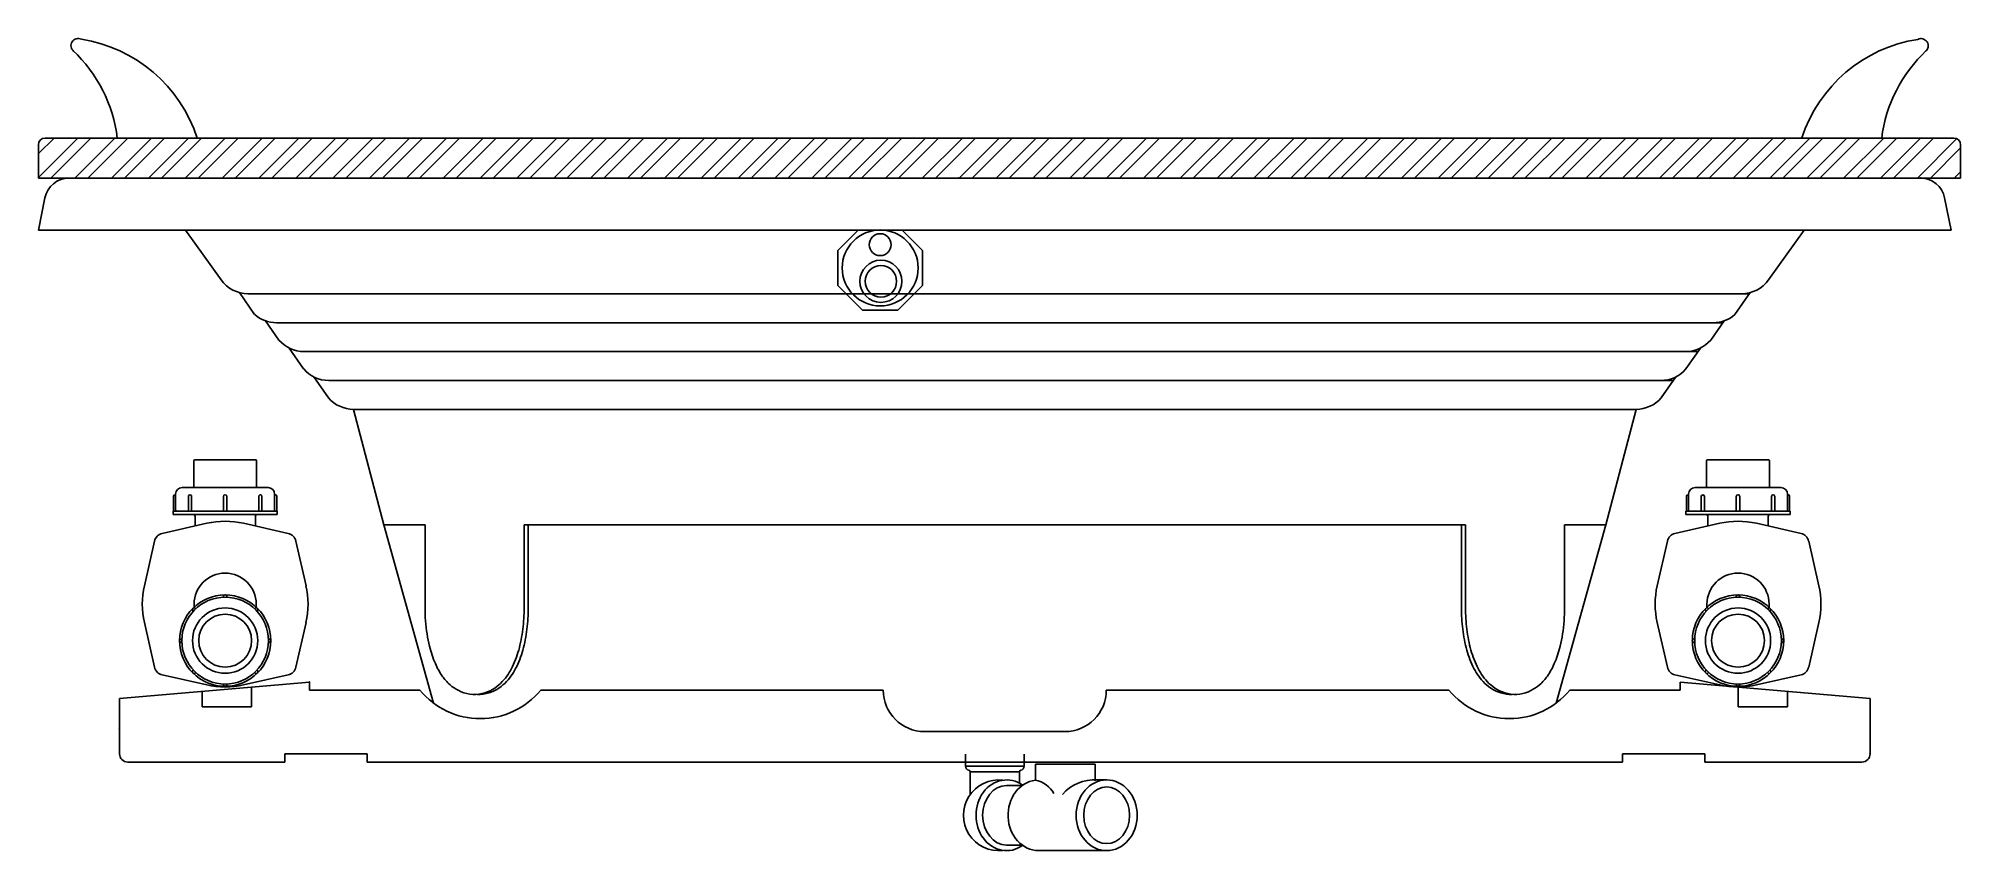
# Model space of a CAD drawing. Header units: millimetres. Extents: x -1269.57 to -1267.73, y 2253.51 to 2254.29.
import ezdxf

# ---------------------------------------------------------------- set-up
doc = ezdxf.new("R2010")
doc.units = ezdxf.units.MM
doc.layers.add('jacuzzi', color=1, linetype='Continuous')

msp = doc.modelspace()

# ---------------------------------------------------------------- hatches: boundary and pattern name
at = {"layer": 'jacuzzi'}
h = msp.add_hatch(dxfattribs=at)
h.set_pattern_fill('STEEL', color=256, scale=0.2, style=0)
h.set_pattern_definition([(45, (-1258.54487, 2248.416392), (-0.01767767, 0.01767767), []), (45, (-1258.54487, 2248.428892), (-0.01767767, 0.01767767), [])])
h.paths.add_polyline_path([(-1269.5672, 2254.1964, 0.414214), (-1269.5736, 2254.19), (-1269.5736, 2254.158), (-1267.7296, 2254.158), (-1267.7296, 2254.19, 0.414214), (-1267.736, 2254.1964)])

# ---------------------------------------------------------------- linework, layer by layer
for p, q in [((-1269.5736, 2254.19), (-1269.5736, 2254.158)), ((-1269.5672, 2254.1964), (-1267.736, 2254.1964)), ((-1269.4213, 2254.1964), (-1269.498, 2254.1964)), ((-1267.8819, 2254.1965), (-1267.8052, 2254.1963)), ((-1267.7296, 2254.19), (-1267.7296, 2254.158)), ((-1269.5736, 2254.158), (-1267.7296, 2254.158)), ((-1269.5441, 2254.158), (-1267.7682, 2254.158)), ((-1269.5736, 2254.108), (-1269.5674, 2254.1389)), ((-1267.7449, 2254.1389), (-1267.7386, 2254.108)), ((-1267.7386, 2254.108), (-1269.5736, 2254.108)), ((-1269.4324, 2254.108), (-1269.3984, 2254.0603)), ((-1267.8798, 2254.108), (-1267.9138, 2254.0603)), ((-1269.3662, 2254.0272), (-1269.3808, 2254.0482)), ((-1269.3726, 2254.0471), (-1268.6561, 2254.0471)), ((-1267.9322, 2254.0471), (-1268.6561, 2254.0471)), ((-1267.9461, 2254.0272), (-1267.9314, 2254.0482)), ((-1269.3429, 2254.0027), (-1269.3558, 2254.0211)), ((-1269.3453, 2254.0193), (-1268.6561, 2254.0193)), ((-1267.9577, 2254.0193), (-1268.6561, 2254.0193)), ((-1267.9693, 2254.0027), (-1267.9564, 2254.0211)), ((-1269.3192, 2253.975), (-1269.3332, 2253.995)), ((-1269.3189, 2253.9916), (-1268.6561, 2253.9916)), ((-1267.9814, 2253.9916), (-1268.6561, 2253.9916)), ((-1267.9931, 2253.975), (-1267.9791, 2253.995)), ((-1269.2954, 2253.9472), (-1269.3094, 2253.9673)), ((-1268.0168, 2253.9472), (-1268.0028, 2253.9673)), ((-1269.2951, 2253.9639), (-1268.6561, 2253.9639)), ((-1268.0052, 2253.9639), (-1268.6561, 2253.9639)), ((-1269.2713, 2253.9362), (-1268.6561, 2253.9362)), ((-1269.2713, 2253.9362), (-1269.2424, 2253.8253)), ((-1268.0409, 2253.9362), (-1268.6561, 2253.9362)), ((-1268.0409, 2253.9362), (-1268.0699, 2253.8253)), ((-1269.4246, 2253.8612), (-1269.4246, 2253.887)), ((-1269.4238, 2253.8877), (-1269.3945, 2253.8877)), ((-1269.3651, 2253.8877), (-1269.3945, 2253.8877)), ((-1269.3644, 2253.8612), (-1269.3644, 2253.887)), ((-1267.9732, 2253.8612), (-1267.9732, 2253.887)), ((-1267.9725, 2253.8877), (-1267.9431, 2253.8877)), ((-1267.9138, 2253.8877), (-1267.9431, 2253.8877)), ((-1267.913, 2253.8612), (-1267.913, 2253.887)), ((-1269.4357, 2253.8612), (-1269.353, 2253.8612)), ((-1267.9843, 2253.8612), (-1267.9017, 2253.8612)), ((-1269.4445, 2253.8386), (-1269.4445, 2253.8353)), ((-1269.4445, 2253.8386), (-1269.3445, 2253.8386)), ((-1269.444, 2253.8528), (-1269.444, 2253.8386)), ((-1269.4425, 2253.8543), (-1269.4424, 2253.8543)), ((-1269.442, 2253.8549), (-1269.442, 2253.8394)), ((-1269.4297, 2253.8386), (-1269.4297, 2253.8526)), ((-1269.4267, 2253.8386), (-1269.4267, 2253.8526)), ((-1269.3961, 2253.8386), (-1269.3961, 2253.8526)), ((-1269.3928, 2253.8386), (-1269.3928, 2253.8526)), ((-1269.3622, 2253.8386), (-1269.3622, 2253.8526)), ((-1269.3592, 2253.8386), (-1269.3592, 2253.8526)), ((-1269.347, 2253.8549), (-1269.347, 2253.8394)), ((-1269.3465, 2253.8543), (-1269.3466, 2253.8543)), ((-1269.345, 2253.8528), (-1269.345, 2253.8386)), ((-1269.3445, 2253.8386), (-1269.3445, 2253.8353)), ((-1267.9931, 2253.8386), (-1267.9931, 2253.8353)), ((-1267.9931, 2253.8386), (-1267.8931, 2253.8386)), ((-1267.9926, 2253.8528), (-1267.9926, 2253.8386)), ((-1267.9911, 2253.8543), (-1267.991, 2253.8543)), ((-1267.9906, 2253.8549), (-1267.9906, 2253.8394)), ((-1267.9784, 2253.8386), (-1267.9784, 2253.8526)), ((-1267.9754, 2253.8386), (-1267.9754, 2253.8526)), ((-1267.9448, 2253.8386), (-1267.9448, 2253.8526)), ((-1267.9415, 2253.8386), (-1267.9415, 2253.8526)), ((-1267.9109, 2253.8386), (-1267.9109, 2253.8526)), ((-1267.9079, 2253.8386), (-1267.9079, 2253.8526)), ((-1267.8956, 2253.8549), (-1267.8956, 2253.8394)), ((-1267.8951, 2253.8543), (-1267.8952, 2253.8543)), ((-1267.8936, 2253.8528), (-1267.8936, 2253.8386)), ((-1267.8931, 2253.8386), (-1267.8931, 2253.8353)), ((-1269.455, 2253.8172), (-1269.4121, 2253.8269)), ((-1269.4445, 2253.8353), (-1269.3445, 2253.8353)), ((-1269.4234, 2253.8243), (-1269.4234, 2253.8338)), ((-1269.3769, 2253.8269), (-1269.334, 2253.8172)), ((-1269.3655, 2253.8243), (-1269.3655, 2253.8338)), ((-1269.2424, 2253.8253), (-1269.1945, 2253.6544)), ((-1269.2424, 2253.8253), (-1269.2027, 2253.8253)), ((-1269.2424, 2253.8253), (-1269.2027, 2253.8253)), ((-1269.2424, 2253.8253), (-1269.2027, 2253.8253)), ((-1269.2424, 2253.8253), (-1269.2027, 2253.8253)), ((-1269.2027, 2253.746), (-1269.2027, 2253.8253)), ((-1269.1077, 2253.8253), (-1268.6561, 2253.8253)), ((-1269.1077, 2253.8253), (-1268.6561, 2253.8253)), ((-1269.1077, 2253.8253), (-1268.6561, 2253.8253)), ((-1269.1077, 2253.8253), (-1268.6561, 2253.8253)), ((-1269.1077, 2253.746), (-1269.1077, 2253.8253)), ((-1269.1037, 2253.746), (-1269.1037, 2253.8253)), ((-1268.2046, 2253.8253), (-1268.6561, 2253.8253)), ((-1268.2085, 2253.746), (-1268.2085, 2253.8253)), ((-1268.2046, 2253.746), (-1268.2046, 2253.8253)), ((-1268.0699, 2253.8253), (-1268.1177, 2253.6544)), ((-1268.1095, 2253.746), (-1268.1095, 2253.8253)), ((-1268.0699, 2253.8253), (-1268.1095, 2253.8253)), ((-1268.0699, 2253.8253), (-1268.1095, 2253.8253)), ((-1268.0699, 2253.8253), (-1268.1095, 2253.8253)), ((-1268.0699, 2253.8253), (-1268.1095, 2253.8253)), ((-1268.0036, 2253.8172), (-1267.9607, 2253.8269)), ((-1267.9931, 2253.8353), (-1267.8931, 2253.8353)), ((-1267.9721, 2253.8243), (-1267.9721, 2253.8338)), ((-1267.9255, 2253.8269), (-1267.8826, 2253.8172)), ((-1267.9142, 2253.8243), (-1267.9142, 2253.8338)), ((-1269.472, 2253.767), (-1269.4622, 2253.8099)), ((-1269.3267, 2253.8099), (-1269.3169, 2253.767)), ((-1268.0207, 2253.767), (-1268.0109, 2253.8099)), ((-1267.8753, 2253.8099), (-1267.8656, 2253.767)), ((-1269.4243, 2253.7494), (-1269.4243, 2253.7465)), ((-1269.3647, 2253.7494), (-1269.3647, 2253.7465)), ((-1267.9729, 2253.7494), (-1267.9729, 2253.7465)), ((-1267.9133, 2253.7494), (-1267.9133, 2253.7465)), ((-1269.4622, 2253.6889), (-1269.472, 2253.7318)), ((-1269.3169, 2253.7318), (-1269.3267, 2253.6889)), ((-1268.0109, 2253.6889), (-1268.0207, 2253.7318)), ((-1267.8656, 2253.7318), (-1267.8753, 2253.6889)), ((-1269.3136, 2253.6747), (-1269.4959, 2253.6588)), ((-1269.4121, 2253.6719), (-1269.455, 2253.6816)), ((-1269.334, 2253.6816), (-1269.3769, 2253.6719)), ((-1269.3136, 2253.6668), (-1269.3136, 2253.6747)), ((-1267.9607, 2253.6719), (-1268.0036, 2253.6816)), ((-1267.9986, 2253.6668), (-1267.9986, 2253.6747)), ((-1267.9986, 2253.6747), (-1267.8164, 2253.6588)), ((-1267.8826, 2253.6816), (-1267.9255, 2253.6719)), ((-1269.4959, 2253.6059), (-1269.4959, 2253.6588)), ((-1269.4166, 2253.651), (-1269.4166, 2253.6657)), ((-1269.3691, 2253.651), (-1269.3691, 2253.6699)), ((-1269.3136, 2253.6668), (-1269.2076, 2253.6668)), ((-1269.0918, 2253.6668), (-1268.7631, 2253.6668)), ((-1268.2204, 2253.6668), (-1268.5492, 2253.6668)), ((-1267.9986, 2253.6668), (-1268.1046, 2253.6668)), ((-1267.9431, 2253.651), (-1267.9431, 2253.6699)), ((-1267.8956, 2253.651), (-1267.8956, 2253.6657)), ((-1267.8164, 2253.6059), (-1267.8164, 2253.6588)), ((-1269.4166, 2253.651), (-1269.3691, 2253.651)), ((-1267.8956, 2253.651), (-1267.9431, 2253.651)), ((-1268.7235, 2253.6272), (-1268.5888, 2253.6272)), ((-1269.3374, 2253.6059), (-1269.2582, 2253.6059)), ((-1269.3374, 2253.598), (-1269.3374, 2253.6059)), ((-1269.2582, 2253.598), (-1269.2582, 2253.6059)), ((-1268.6841, 2253.5939), (-1268.6841, 2253.6054)), ((-1268.6281, 2253.5939), (-1268.6281, 2253.6054)), ((-1267.9748, 2253.6059), (-1268.054, 2253.6059)), ((-1268.054, 2253.598), (-1268.054, 2253.6059)), ((-1267.9748, 2253.598), (-1267.9748, 2253.6059)), ((-1269.4879, 2253.598), (-1269.3374, 2253.598)), ((-1269.2582, 2253.598), (-1268.6561, 2253.598)), ((-1268.6841, 2253.5939), (-1268.6841, 2253.598)), ((-1268.6281, 2253.5939), (-1268.6841, 2253.5939)), ((-1268.6324, 2253.5887), (-1268.6799, 2253.5887)), ((-1268.6799, 2253.5887), (-1268.6797, 2253.5669)), ((-1268.054, 2253.598), (-1268.6561, 2253.598)), ((-1268.6324, 2253.5887), (-1268.6325, 2253.5777)), ((-1268.6281, 2253.5939), (-1268.6281, 2253.598)), ((-1268.6172, 2253.596), (-1268.6172, 2253.5799)), ((-1268.6172, 2253.596), (-1268.56, 2253.596)), ((-1268.6172, 2253.596), (-1268.56, 2253.596)), ((-1268.56, 2253.596), (-1268.56, 2253.5801)), ((-1268.558, 2253.5808), (-1268.5488, 2253.5808)), ((-1267.8243, 2253.598), (-1267.9748, 2253.598)), ((-1268.6448, 2253.5754), (-1268.6398, 2253.5754)), ((-1268.6398, 2253.5754), (-1268.63, 2253.5754)), ((-1268.6448, 2253.5184), (-1268.6398, 2253.5184)), ((-1268.6398, 2253.5184), (-1268.63, 2253.5184)), ((-1268.6141, 2253.513), (-1268.5488, 2253.513)), ((-1268.5564, 2253.513), (-1268.5488, 2253.513))]:
    msp.add_line(p, q, dxfattribs=at)
for points in [[(-1268.7872, 2254.108), (-1268.8066, 2254.0886), (-1268.8066, 2254.055), (-1268.7829, 2254.0313), (-1268.7825, 2254.0313)], [(-1268.7829, 2254.0313), (-1268.7493, 2254.0313), (-1268.7256, 2254.055), (-1268.7256, 2254.0886), (-1268.745, 2254.108)]]:
    msp.add_lwpolyline(points, dxfattribs=at)
for centre, radius in [((-1268.7661, 2254.0718), 0.0364), ((-1268.7661, 2254.0941), 0.0105), ((-1268.7654, 2254.059), 0.0202), ((-1268.7654, 2254.059), 0.0151), ((-1269.3945, 2253.7144), 0.0438), ((-1269.3945, 2253.7144), 0.0416), ((-1269.3945, 2253.7144), 0.0313), ((-1267.9431, 2253.7144), 0.0438), ((-1267.9431, 2253.7144), 0.0416), ((-1267.9431, 2253.7144), 0.0313), ((-1269.3945, 2253.7144), 0.0254), ((-1267.9431, 2253.7144), 0.0254)]:
    msp.add_circle(centre, radius, dxfattribs=at)
for centre, radius, start, end in [((-1269.5355, 2254.285), 0.00692, 63.6904, 231.1028), ((-1269.5542, 2254.1531), 0.1398, 18.0495, 81.0157), ((-1267.7491, 2254.1529), 0.1398, 98.8697, 161.836), ((-1267.7676, 2254.2848), 0.00692, 308.7827, 116.1951), ((-1269.6357, 2254.1793), 0.1388, 7.0846, 46.7472), ((-1267.6676, 2254.1789), 0.1388, 133.1383, 172.8008), ((-1269.5672, 2254.19), 0.0064, 90, 180), ((-1267.736, 2254.19), 0.0064, 0, 90), ((-1269.5441, 2254.1342), 0.0238, 90, 168.5714), ((-1267.7682, 2254.1342), 0.0238, 11.4286, 90), ((-1269.3726, 2254.0788), 0.0317, 215.5377, 270), ((-1267.9396, 2254.0788), 0.0317, 270, 324.4623), ((-1269.3453, 2254.051), 0.0317, 228.8141, 270), ((-1267.9669, 2254.051), 0.0317, 270, 311.1859), ((-1269.3189, 2254.0233), 0.0317, 220.6013, 270), ((-1267.9934, 2254.0233), 0.0317, 270, 319.3987), ((-1269.2951, 2253.9956), 0.0317, 220.6013, 270), ((-1268.0171, 2253.9956), 0.0317, 270, 319.3987), ((-1269.2713, 2253.9679), 0.0317, 220.6013, 270), ((-1268.0409, 2253.9679), 0.0317, 270, 319.3987), ((-1269.4238, 2253.887), 0.000762, 90, 180), ((-1269.3651, 2253.887), 0.000762, 0, 90), ((-1267.9725, 2253.887), 0.000762, 90, 180), ((-1267.9138, 2253.887), 0.000762, 0, 90), ((-1269.4357, 2253.8549), 0.0063, 90, 180), ((-1269.3533, 2253.8549), 0.0063, 0, 90), ((-1267.9843, 2253.8549), 0.0063, 90, 180), ((-1267.9019, 2253.8549), 0.0063, 0, 90), ((-1269.4425, 2253.8528), 0.0015, 90, 180), ((-1269.4426, 2253.8393), 0.000684, 272.0095, 9.8027), ((-1269.4424, 2253.8547), 0.0004, 270, 0), ((-1269.3945, 2253.8526), 0.00165, 0, 180), ((-1269.3466, 2253.8547), 0.0004, 180, 270), ((-1269.3463, 2253.8393), 0.000684, 170.1973, 267.9905), ((-1269.3465, 2253.8528), 0.0015, 0, 90), ((-1267.9911, 2253.8528), 0.0015, 90, 180), ((-1267.9913, 2253.8393), 0.000684, 272.0095, 9.8027), ((-1267.991, 2253.8547), 0.0004, 270, 0), ((-1267.9431, 2253.8526), 0.00165, 0, 180), ((-1267.8952, 2253.8547), 0.0004, 180, 270), ((-1267.895, 2253.8393), 0.000684, 170.1973, 267.9905), ((-1267.8951, 2253.8528), 0.0015, 0, 90), ((-1269.4249, 2253.8338), 0.00152, 0, 90), ((-1269.3945, 2253.7494), 0.0795, 77.2042, 102.7958), ((-1269.364, 2253.8338), 0.00152, 90, 180), ((-1267.9736, 2253.8338), 0.00152, 0, 90), ((-1267.9431, 2253.7494), 0.0795, 77.2042, 102.7958), ((-1267.9126, 2253.8338), 0.00152, 90, 180), ((-1269.4528, 2253.8078), 0.00965, 102.7958, 167.2042), ((-1269.3361, 2253.8078), 0.00965, 12.7958, 77.2042), ((-1268.0015, 2253.8078), 0.00965, 102.7958, 167.2042), ((-1267.8848, 2253.8078), 0.00965, 12.7958, 77.2042), ((-1269.3945, 2253.7494), 0.0795, 167.2042, 192.7958), ((-1269.3945, 2253.7494), 0.0298, 0, 180), ((-1269.3945, 2253.7494), 0.0795, 347.2042, 12.7958), ((-1267.9431, 2253.7494), 0.0795, 167.2042, 192.7958), ((-1267.9431, 2253.7494), 0.0298, 0, 180), ((-1267.9431, 2253.7494), 0.0795, 347.2042, 12.7958), ((-1269.4243, 2253.7442), 0.00165, 40.8114, 229.1886), ((-1269.3965, 2253.7564), 0.0004, 272.7869, 4.1886), ((-1269.3945, 2253.7566), 0.00165, 355.8114, 184.1886), ((-1269.3924, 2253.7564), 0.0004, 175.8114, 267.2131), ((-1269.3647, 2253.7442), 0.00165, 310.8114, 139.1886), ((-1267.9729, 2253.7442), 0.00165, 40.8114, 229.1886), ((-1267.9452, 2253.7564), 0.0004, 272.7869, 4.1886), ((-1267.9431, 2253.7566), 0.00165, 355.8114, 184.1886), ((-1267.9411, 2253.7564), 0.0004, 175.8114, 267.2131), ((-1267.9133, 2253.7442), 0.00165, 310.8114, 139.1886), ((-1269.4256, 2253.7427), 0.0004, 317.7869, 49.1886), ((-1269.4227, 2253.7456), 0.0004, 220.8114, 312.2131), ((-1269.3662, 2253.7456), 0.0004, 227.7869, 319.1886), ((-1269.3633, 2253.7427), 0.0004, 130.8114, 222.2131), ((-1267.9743, 2253.7427), 0.0004, 317.7869, 49.1886), ((-1267.9714, 2253.7456), 0.0004, 220.8114, 312.2131), ((-1267.9149, 2253.7456), 0.0004, 227.7869, 319.1886), ((-1267.912, 2253.7427), 0.0004, 130.8114, 222.2131), ((-1269.4366, 2253.7144), 0.00165, 85.8114, 274.1886), ((-1269.4365, 2253.7165), 0.0004, 265.8114, 357.2131), ((-1269.4365, 2253.7124), 0.0004, 2.7869, 94.1886), ((-1269.3525, 2253.7165), 0.0004, 182.7869, 274.1886), ((-1269.3525, 2253.7124), 0.0004, 85.8114, 177.2131), ((-1269.3523, 2253.7144), 0.00165, 265.8114, 94.1886), ((-1267.9853, 2253.7144), 0.00165, 85.8114, 274.1886), ((-1267.9851, 2253.7165), 0.0004, 265.8114, 357.2131), ((-1267.9851, 2253.7124), 0.0004, 2.7869, 94.1886), ((-1267.9011, 2253.7165), 0.0004, 182.7869, 274.1886), ((-1267.9011, 2253.7124), 0.0004, 85.8114, 177.2131), ((-1267.901, 2253.7144), 0.00165, 265.8114, 94.1886), ((-1269.4528, 2253.691), 0.00965, 192.7958, 257.2042), ((-1269.4243, 2253.6846), 0.00165, 130.8114, 319.1886), ((-1269.4256, 2253.6862), 0.0004, 310.8114, 42.2131), ((-1269.4227, 2253.6833), 0.0004, 47.7869, 139.1886), ((-1269.3965, 2253.6724), 0.0004, 355.8114, 87.2131), ((-1269.3945, 2253.6723), 0.00165, 175.8114, 4.1886), ((-1269.3924, 2253.6724), 0.0004, 92.7869, 184.1886), ((-1269.3662, 2253.6833), 0.0004, 40.8114, 132.2131), ((-1269.3647, 2253.6846), 0.00165, 220.8114, 49.1886), ((-1269.3633, 2253.6862), 0.0004, 137.7869, 229.1886), ((-1269.3361, 2253.691), 0.00965, 282.7958, 347.2042), ((-1268.0015, 2253.691), 0.00965, 192.7958, 257.2042), ((-1267.9729, 2253.6846), 0.00165, 130.8114, 319.1886), ((-1267.9743, 2253.6862), 0.0004, 310.8114, 42.2131), ((-1267.9714, 2253.6833), 0.0004, 47.7869, 139.1886), ((-1267.9452, 2253.6724), 0.0004, 355.8114, 87.2131), ((-1267.9431, 2253.6723), 0.00165, 175.8114, 4.1886), ((-1267.9411, 2253.6724), 0.0004, 92.7869, 184.1886), ((-1267.9149, 2253.6833), 0.0004, 40.8114, 132.2131), ((-1267.9133, 2253.6846), 0.00165, 220.8114, 49.1886), ((-1267.912, 2253.6862), 0.0004, 137.7869, 229.1886), ((-1267.8848, 2253.691), 0.00965, 282.7958, 347.2042), ((-1269.3945, 2253.7494), 0.0795, 257.2042, 282.7958), ((-1269.1497, 2253.7149), 0.0753, 219.7175, 320.2825), ((-1268.7235, 2253.6668), 0.0396, 180, 270), ((-1268.5888, 2253.6668), 0.0396, 270, 0), ((-1268.1625, 2253.7149), 0.0753, 219.7175, 320.2825), ((-1267.9431, 2253.7494), 0.0795, 257.2042, 282.7958), ((-1269.4879, 2253.6059), 0.00792, 180, 270), ((-1267.8243, 2253.6059), 0.00792, 270, 0), ((-1268.6523, 2253.5469), 0.0339, 83.247, 276.753), ((-1268.6802, 2253.5939), 0.0039, 180, 257.8805), ((-1268.6814, 2253.5887), 0.0015, 0.5, 77.8805), ((-1268.6309, 2253.5887), 0.0015, 102.1195, 179.5), ((-1268.632, 2253.5939), 0.0039, 282.1195, 0), ((-1268.6232, 2253.5535), 0.0278, 30.9126, 77.4645), ((-1268.5606, 2253.5402), 0.0407, 86.2144, 138.9882)]:
    msp.add_arc(centre, radius, start, end, dxfattribs=at)
for centre, major_axis, ratio, start_param, end_param in [((-1269.4282, 2253.8526), (0, 0.00165), 0.913483, 4.712389, 7.853982), ((-1267.9769, 2253.8526), (0, 0.00165), 0.913483, 4.712389, 7.853982), ((-1268.6448, 2253.5469), (0, -0.0339), 0.865498, 2.591089, 6.833689), ((-1268.6141, 2253.5469), (0, -0.0339), 0.865498, 3.246008, 6.283185), ((-1268.6448, 2253.5469), (0, -0.0285), 0.806411, 3.141593, 6.283185)]:
    msp.add_ellipse(centre, major_axis=major_axis, ratio=ratio, start_param=start_param, end_param=end_param, dxfattribs=at)
at = {"layer": 'jacuzzi', "extrusion": (0, 0, -1)}
for centre in [(-1269.3607, 2253.8526), (-1267.9094, 2253.8526)]:
    msp.add_ellipse(centre, major_axis=(0, 0.00165), ratio=0.913483, start_param=-1.570796, end_param=1.570796, dxfattribs=at)
at = {"layer": 'jacuzzi'}
for major_axis, ratio in [((0, -0.0339), 0.865498), ((0, -0.0272), 0.806411)]:
    msp.add_ellipse((-1268.5488, 2253.5469), major_axis=major_axis, ratio=ratio, dxfattribs=at)
for points, knots in [([(-1269.2027, 2253.746), (-1269.2027, 2253.7418), (-1269.2026, 2253.7375), (-1269.2016, 2253.7249), (-1269.2004, 2253.7167), (-1269.197, 2253.7032), (-1269.1952, 2253.6976), (-1269.191, 2253.6882), (-1269.1889, 2253.6842), (-1269.1841, 2253.6775), (-1269.1817, 2253.6747), (-1269.1764, 2253.67), (-1269.1736, 2253.6681), (-1269.1673, 2253.6649), (-1269.1636, 2253.6637), (-1269.156, 2253.6626), (-1269.1519, 2253.6628), (-1269.1445, 2253.6644), (-1269.141, 2253.6658), (-1269.135, 2253.6693), (-1269.1324, 2253.6713), (-1269.128, 2253.6756), (-1269.126, 2253.6779), (-1269.1226, 2253.6826), (-1269.1212, 2253.6851), (-1269.1169, 2253.6932), (-1269.1147, 2253.6991), (-1269.1111, 2253.7117), (-1269.1098, 2253.7184), (-1269.1081, 2253.7321), (-1269.1077, 2253.739), (-1269.1077, 2253.746)], [1.570778, 1.570778, 1.570778, 1.570778, 1.756628, 1.756628, 2.124922, 2.124922, 2.407258, 2.407258, 2.628897, 2.628897, 2.804342, 2.804342, 2.945218, 2.945218, 3.086094, 3.086094, 3.22697, 3.22697, 3.367845, 3.367845, 3.508721, 3.508721, 3.649597, 3.649597, 3.790473, 3.790473, 4.099316, 4.099316, 4.408159, 4.408159, 4.712389, 4.712389, 4.712389, 4.712389]), ([(-1269.1552, 2253.6631), (-1269.1516, 2253.6627), (-1269.1478, 2253.6628), (-1269.1405, 2253.6644), (-1269.137, 2253.6658), (-1269.131, 2253.6693), (-1269.1285, 2253.6713), (-1269.124, 2253.6756), (-1269.1221, 2253.6779), (-1269.1187, 2253.6826), (-1269.1172, 2253.6851), (-1269.1129, 2253.6932), (-1269.1107, 2253.6991), (-1269.1071, 2253.7117), (-1269.1058, 2253.7184), (-1269.1041, 2253.7321), (-1269.1037, 2253.739), (-1269.1037, 2253.746)], [3.09344, 3.09344, 3.09344, 3.09344, 3.22697, 3.22697, 3.367845, 3.367845, 3.508721, 3.508721, 3.649597, 3.649597, 3.790473, 3.790473, 4.099316, 4.099316, 4.408159, 4.408159, 4.712389, 4.712389, 4.712389, 4.712389]), ([(-1268.157, 2253.6631), (-1268.1607, 2253.6627), (-1268.1645, 2253.6628), (-1268.1718, 2253.6644), (-1268.1752, 2253.6658), (-1268.1812, 2253.6693), (-1268.1838, 2253.6713), (-1268.1883, 2253.6756), (-1268.1902, 2253.6779), (-1268.1936, 2253.6826), (-1268.1951, 2253.6851), (-1268.1993, 2253.6932), (-1268.2016, 2253.6991), (-1268.2051, 2253.7117), (-1268.2064, 2253.7184), (-1268.2081, 2253.7321), (-1268.2085, 2253.739), (-1268.2085, 2253.746)], [3.09344, 3.09344, 3.09344, 3.09344, 3.22697, 3.22697, 3.367845, 3.367845, 3.508721, 3.508721, 3.649597, 3.649597, 3.790473, 3.790473, 4.099316, 4.099316, 4.408159, 4.408159, 4.712389, 4.712389, 4.712389, 4.712389]), ([(-1268.1095, 2253.746), (-1268.1095, 2253.7418), (-1268.1097, 2253.7375), (-1268.1106, 2253.7249), (-1268.1118, 2253.7167), (-1268.1152, 2253.7032), (-1268.117, 2253.6976), (-1268.1212, 2253.6882), (-1268.1233, 2253.6842), (-1268.1281, 2253.6775), (-1268.1305, 2253.6747), (-1268.1359, 2253.67), (-1268.1386, 2253.6681), (-1268.145, 2253.6649), (-1268.1486, 2253.6637), (-1268.1563, 2253.6626), (-1268.1603, 2253.6628), (-1268.1678, 2253.6644), (-1268.1712, 2253.6658), (-1268.1772, 2253.6693), (-1268.1798, 2253.6713), (-1268.1843, 2253.6756), (-1268.1862, 2253.6779), (-1268.1896, 2253.6826), (-1268.1911, 2253.6851), (-1268.1953, 2253.6932), (-1268.1976, 2253.6991), (-1268.2011, 2253.7117), (-1268.2024, 2253.7184), (-1268.2041, 2253.7321), (-1268.2046, 2253.739), (-1268.2046, 2253.746)], [1.570778, 1.570778, 1.570778, 1.570778, 1.756628, 1.756628, 2.124922, 2.124922, 2.407258, 2.407258, 2.628897, 2.628897, 2.804342, 2.804342, 2.945218, 2.945218, 3.086094, 3.086094, 3.22697, 3.22697, 3.367845, 3.367845, 3.508721, 3.508721, 3.649597, 3.649597, 3.790473, 3.790473, 4.099316, 4.099316, 4.408159, 4.408159, 4.712389, 4.712389, 4.712389, 4.712389])]:
    msp.add_open_spline(points, degree=3, knots=knots, dxfattribs=at)
for p in [(-1268.9762, 2254.158), (-1268.6907, 2254.158), (-1267.7682, 2254.158), (-1269.3136, 2253.6747), (-1269.4959, 2253.6296), (-1269.4959, 2253.6296), (-1267.8164, 2253.6059)]:
    msp.add_point(p, dxfattribs=at)

doc.saveas('drawing.dxf')
